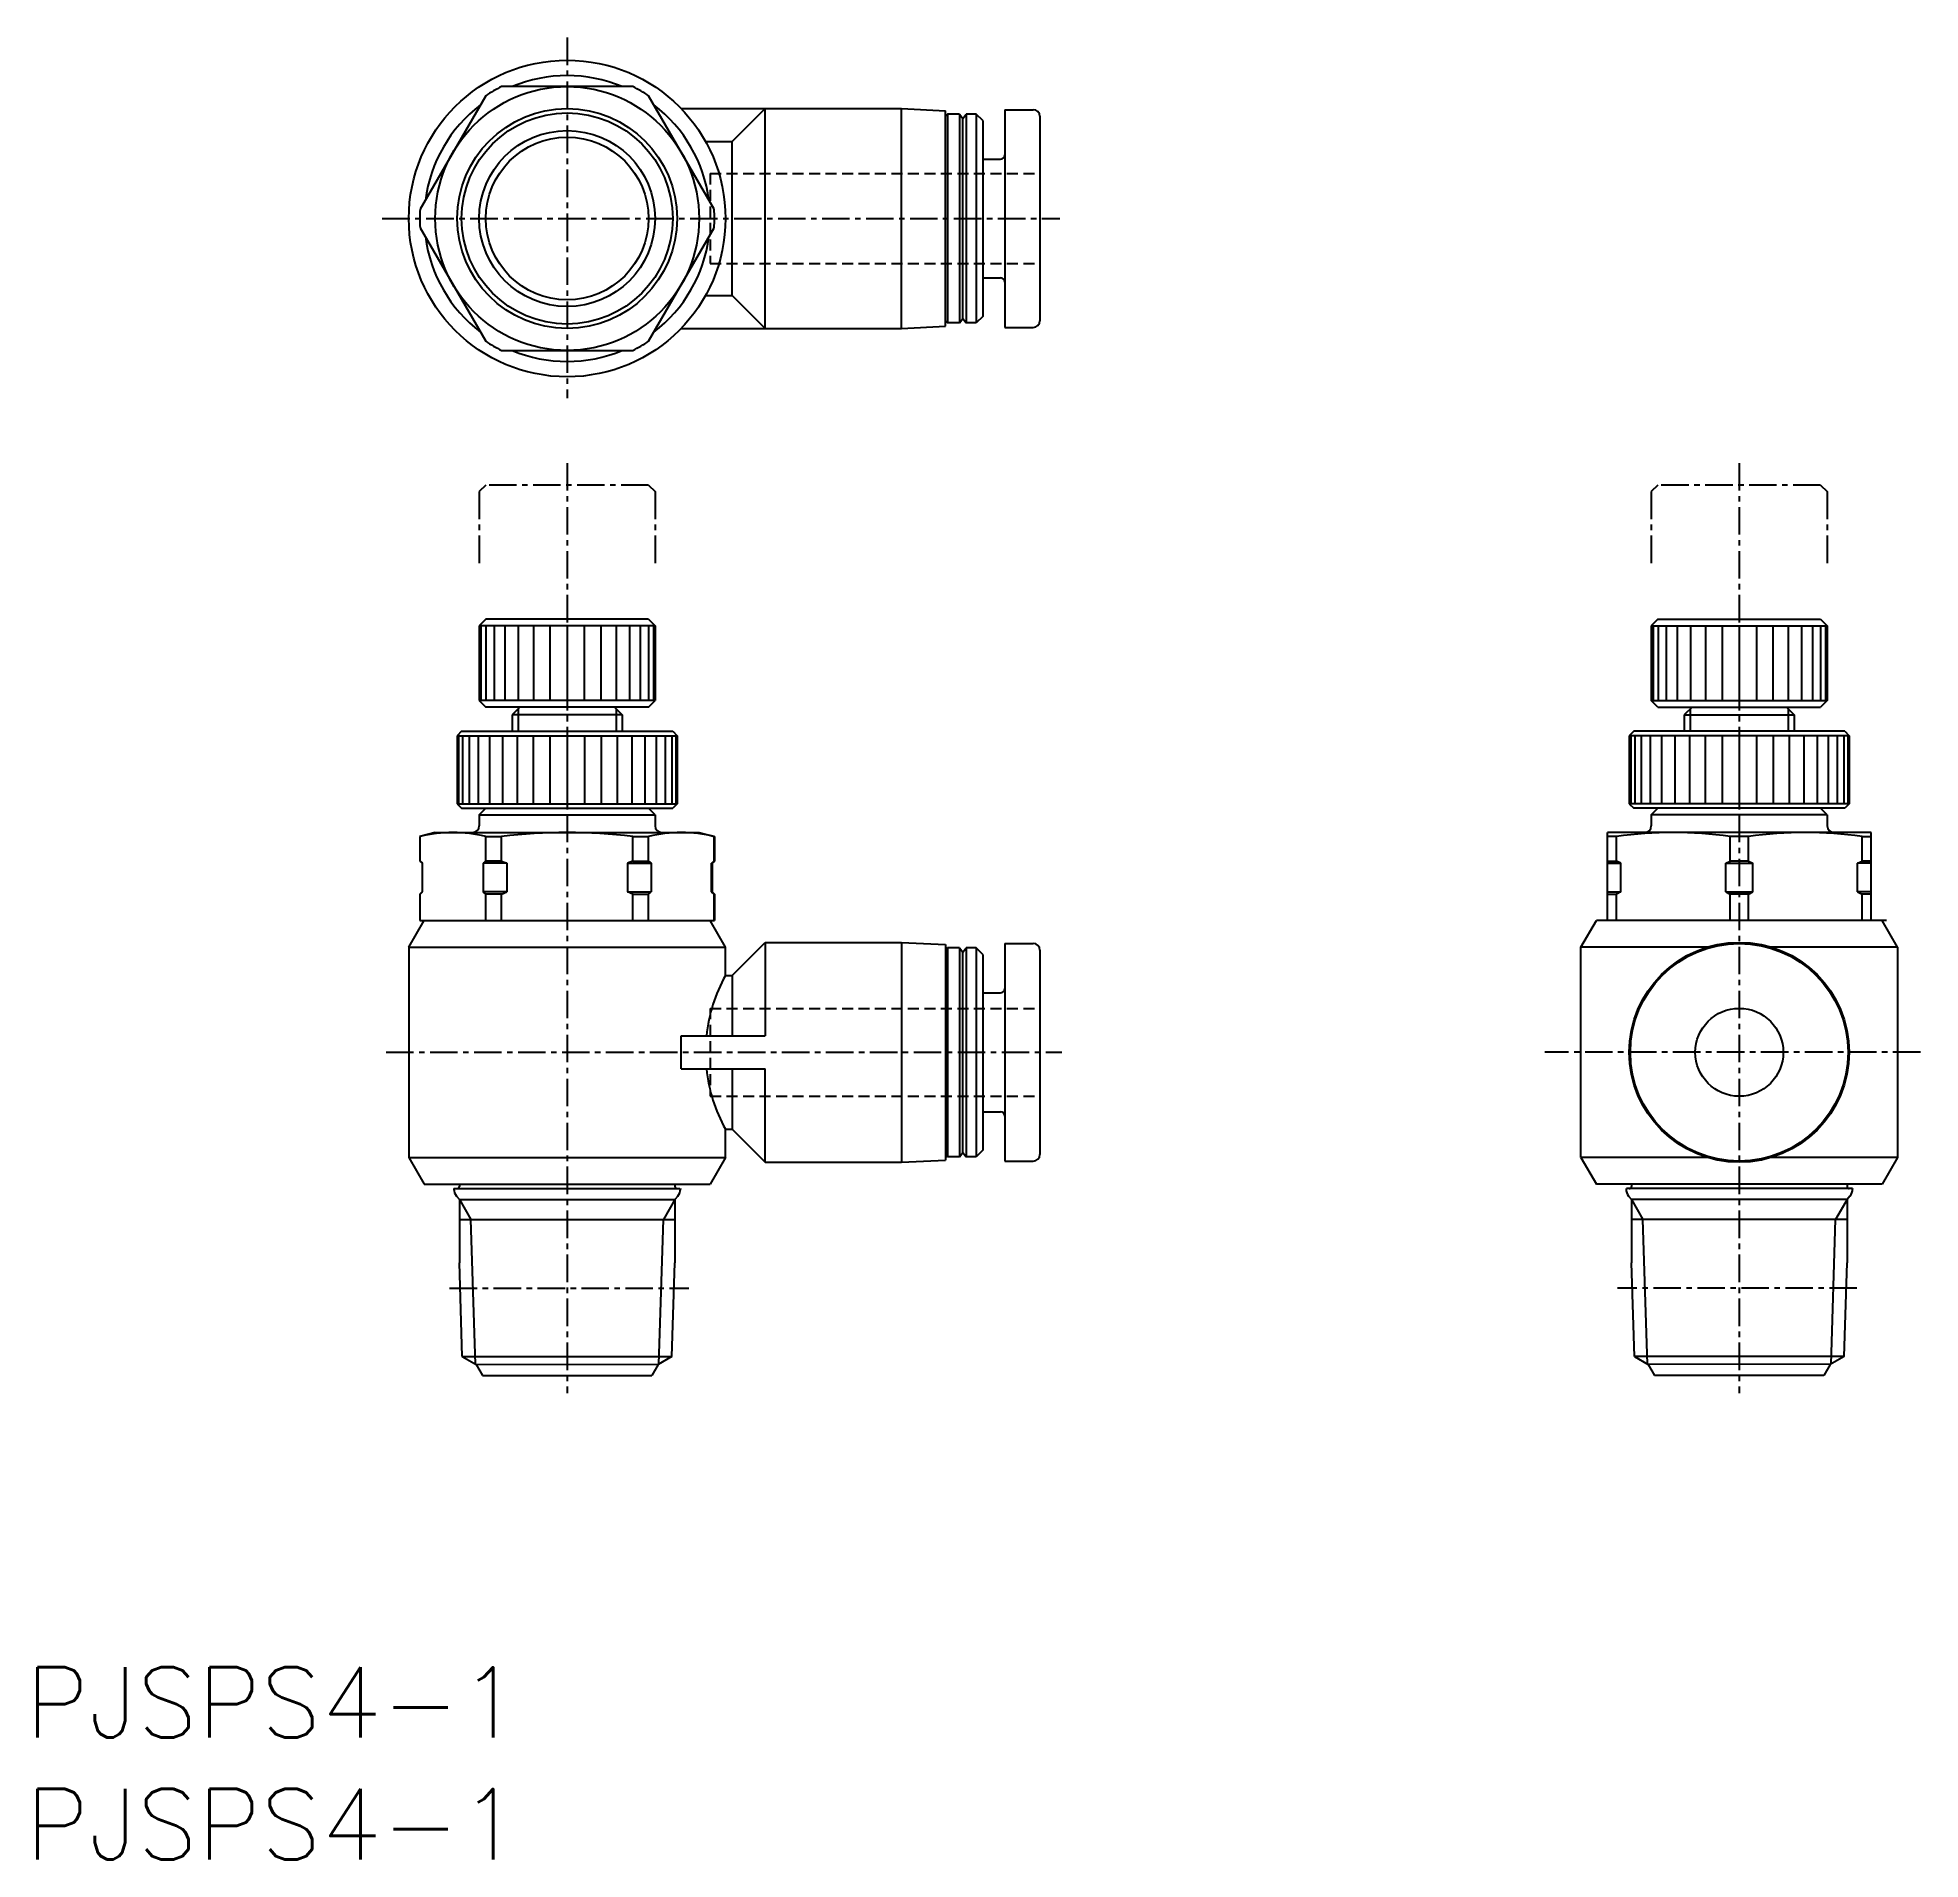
# Model space of a CAD drawing. Extents: x 6.7 to 92.3, y -21.3 to 61.5.
import ezdxf

# ---------------------------------------------------------------- set-up
doc = ezdxf.new("R2010")
doc.units = 0
doc.linetypes.add('CENTER', pattern=[2, 1.25, -0.25, 0.25, -0.25])
doc.linetypes.add('DASHED', pattern=[0.75, 0.5, -0.25])
doc.layers.get('0').update_dxf_attribs({"linetype": 'CONTINUOUS'})
doc.layers.add('CENTER', color=1, linetype='CENTER')
doc.styles.get("Standard").update_dxf_attribs({"font": 'txt.shx'})

msp = doc.modelspace()

# ---------------------------------------------------------------- linework, layer by layer
at = {"color": 7, "linetype": 'CONTINUOUS'}
for p, q in [((33.792, 59.312), (27.828, 59.312)), ((27.105, 58.894), (24.123, 53.73)), ((37.497, 53.73), (34.515, 58.894)), ((35.991, 58.312), (46.01, 58.312)), ((38.31, 56.812), (39.81, 58.312)), ((39.81, 48.312), (39.81, 58.312)), ((46.01, 58.312), (48.01, 58.212)), ((46.01, 48.312), (46.01, 58.312)), ((50.71, 58.262), (50.71, 48.362)), ((50.71, 58.262), (52.01, 58.262)), ((48.01, 48.412), (48.01, 58.212)), ((48.11, 58.062), (48.01, 57.962)), ((48.66, 58.062), (48.11, 58.062)), ((48.11, 58.062), (48.11, 48.562)), ((48.66, 58.062), (48.81, 57.862)), ((48.66, 58.062), (48.66, 48.562)), ((48.81, 57.862), (48.96, 58.062)), ((48.81, 48.762), (48.81, 57.862)), ((49.41, 58.062), (48.96, 58.062)), ((48.96, 58.062), (48.96, 48.562)), ((49.71, 57.762), (49.41, 58.062)), ((49.41, 58.062), (49.41, 48.562)), ((49.71, 57.762), (49.71, 48.862)), ((52.31, 57.962), (52.31, 48.662)), ((37.102, 56.812), (38.31, 56.812)), ((38.31, 49.812), (38.31, 56.812)), ((49.71, 56.012), (50.51, 56.012)), ((24.123, 52.894), (27.105, 47.73)), ((34.515, 47.73), (37.497, 52.894)), ((49.71, 50.612), (50.51, 50.612)), ((37.102, 49.812), (38.31, 49.812)), ((38.31, 49.812), (39.81, 48.312)), ((49.71, 48.862), (49.41, 48.562)), ((35.991, 48.312), (46.01, 48.312)), ((46.01, 48.312), (48.01, 48.412)), ((48.01, 48.662), (48.11, 48.562)), ((48.66, 48.562), (48.11, 48.562)), ((48.66, 48.562), (48.81, 48.762)), ((48.81, 48.762), (48.96, 48.562)), ((49.41, 48.562), (48.96, 48.562)), ((50.71, 48.362), (52.01, 48.362)), ((27.828, 47.312), (33.792, 47.312)), ((27.11, 35.09), (26.81, 34.79)), ((34.81, 34.79), (26.81, 34.79)), ((34.51, 35.09), (27.11, 35.09)), ((34.51, 35.09), (34.81, 34.79)), ((80.415, 35.09), (80.115, 34.79)), ((80.115, 34.79), (88.115, 34.79)), ((80.415, 35.09), (87.815, 35.09)), ((87.815, 35.09), (88.115, 34.79)), ((26.81, 31.39), (27.11, 31.09)), ((34.81, 31.39), (26.81, 31.39)), ((34.51, 31.09), (27.11, 31.09)), ((28.66, 31.09), (28.31, 30.74)), ((32.96, 31.09), (33.31, 30.74)), ((34.51, 31.09), (34.81, 31.39)), ((80.115, 31.39), (88.115, 31.39)), ((80.415, 31.09), (80.115, 31.39)), ((80.415, 31.09), (87.815, 31.09)), ((81.965, 31.09), (81.615, 30.74)), ((86.265, 31.09), (86.615, 30.74)), ((88.115, 31.39), (87.815, 31.09)), ((26.01, 29.99), (25.81, 29.79)), ((26.01, 29.99), (35.61, 29.99)), ((33.31, 30.74), (28.31, 30.74)), ((28.31, 30.74), (28.31, 29.99)), ((33.31, 30.74), (33.31, 29.99)), ((35.61, 29.99), (35.81, 29.79)), ((79.315, 29.99), (79.115, 29.79)), ((88.915, 29.99), (79.315, 29.99)), ((81.615, 30.74), (86.615, 30.74)), ((81.615, 30.74), (81.615, 29.99)), ((86.615, 30.74), (86.615, 29.99)), ((88.915, 29.99), (89.115, 29.79)), ((25.81, 29.79), (35.81, 29.79)), ((89.115, 29.79), (79.115, 29.79)), ((25.81, 26.69), (35.81, 26.69)), ((25.81, 26.69), (26.01, 26.49)), ((35.81, 26.69), (35.61, 26.49)), ((79.115, 26.69), (79.315, 26.49)), ((89.115, 26.69), (79.115, 26.69)), ((89.115, 26.69), (88.915, 26.49)), ((26.01, 26.49), (35.61, 26.49)), ((26.81, 26.19), (27.11, 26.49)), ((26.81, 26.19), (34.81, 26.19)), ((26.81, 26.19), (26.81, 25.69)), ((34.81, 26.19), (34.51, 26.49)), ((34.81, 26.19), (34.81, 25.69)), ((88.915, 26.49), (79.315, 26.49)), ((80.115, 26.19), (80.415, 26.49)), ((80.115, 26.19), (80.115, 25.69)), ((88.115, 26.19), (80.115, 26.19)), ((88.115, 26.19), (87.815, 26.49)), ((88.115, 26.19), (88.115, 25.69)), ((24.81, 25.39), (24.11, 25.202)), ((24.11, 25.202), (24.123, 25.202)), ((24.11, 25.202), (24.11, 24.09)), ((24.123, 24.09), (24.123, 25.202)), ((24.81, 25.39), (36.81, 25.39)), ((27.105, 25.202), (27.828, 25.202)), ((27.105, 24.09), (27.105, 25.202)), ((27.828, 24.09), (27.828, 25.202)), ((33.792, 24.09), (33.792, 25.202)), ((33.792, 25.202), (34.515, 25.202)), ((34.515, 24.09), (34.515, 25.202)), ((36.81, 25.39), (37.51, 25.202)), ((37.497, 24.09), (37.497, 25.202)), ((37.497, 25.202), (37.51, 25.202)), ((37.51, 25.202), (37.51, 24.09)), ((90.115, 25.39), (78.115, 25.39)), ((78.115, 21.39), (78.115, 25.39)), ((78.533, 25.202), (78.115, 25.202)), ((78.533, 24.09), (78.533, 25.202)), ((84.533, 25.202), (83.698, 25.202)), ((83.698, 24.09), (83.698, 25.202)), ((84.533, 24.09), (84.533, 25.202)), ((89.698, 25.202), (90.115, 25.202)), ((89.698, 24.09), (89.698, 25.202)), ((90.115, 21.39), (90.115, 25.39)), ((24.11, 24.09), (24.123, 24.09)), ((24.11, 24.09), (24.21, 23.99)), ((24.123, 24.09), (24.239, 23.99)), ((24.21, 23.99), (24.239, 23.99)), ((24.21, 23.99), (24.21, 22.69)), ((24.239, 22.69), (24.239, 23.99)), ((27.105, 24.09), (26.989, 23.99)), ((26.989, 23.99), (26.989, 22.69)), ((28.06, 23.99), (26.989, 23.99)), ((27.828, 24.09), (27.105, 24.09)), ((27.828, 24.09), (28.06, 23.99)), ((28.06, 23.99), (28.06, 22.69)), ((33.792, 24.09), (33.56, 23.99)), ((33.56, 23.99), (33.56, 22.69)), ((33.56, 23.99), (34.631, 23.99)), ((33.792, 24.09), (34.515, 24.09)), ((34.515, 24.09), (34.631, 23.99)), ((34.631, 23.99), (34.631, 22.69)), ((37.497, 24.09), (37.381, 23.99)), ((37.41, 23.99), (37.381, 23.99)), ((37.381, 22.69), (37.381, 23.99)), ((37.51, 24.09), (37.41, 23.99)), ((37.41, 23.99), (37.41, 22.69)), ((37.51, 24.09), (37.497, 24.09)), ((78.115, 24.09), (78.533, 24.09)), ((78.115, 23.99), (78.734, 23.99)), ((78.734, 23.99), (78.533, 24.09)), ((78.734, 22.69), (78.734, 23.99)), ((83.497, 23.99), (83.698, 24.09)), ((83.497, 22.69), (83.497, 23.99)), ((83.497, 23.99), (84.734, 23.99)), ((84.533, 24.09), (83.698, 24.09)), ((84.533, 24.09), (84.734, 23.99)), ((84.734, 22.69), (84.734, 23.99)), ((89.497, 23.99), (89.698, 24.09)), ((90.115, 23.99), (89.497, 23.99)), ((89.497, 22.69), (89.497, 23.99)), ((90.115, 24.09), (89.698, 24.09)), ((24.21, 22.69), (24.11, 22.59)), ((24.11, 22.59), (24.123, 22.59)), ((24.11, 22.59), (24.11, 21.39)), ((24.123, 22.59), (24.239, 22.69)), ((24.123, 21.39), (24.123, 22.59)), ((24.21, 22.69), (24.239, 22.69)), ((27.105, 22.59), (26.989, 22.69)), ((28.06, 22.69), (26.989, 22.69)), ((27.105, 21.39), (27.105, 22.59)), ((27.828, 22.59), (27.105, 22.59)), ((27.828, 22.59), (28.06, 22.69)), ((27.828, 21.39), (27.828, 22.59)), ((33.792, 22.59), (33.56, 22.69)), ((33.56, 22.69), (34.631, 22.69)), ((33.792, 21.39), (33.792, 22.59)), ((33.792, 22.59), (34.515, 22.59)), ((34.515, 22.59), (34.631, 22.69)), ((34.515, 21.39), (34.515, 22.59)), ((37.41, 22.69), (37.381, 22.69)), ((37.497, 22.59), (37.381, 22.69)), ((37.41, 22.69), (37.51, 22.59)), ((37.497, 21.39), (37.497, 22.59)), ((37.51, 22.59), (37.497, 22.59)), ((37.51, 22.59), (37.51, 21.39)), ((78.115, 22.69), (78.734, 22.69)), ((78.115, 22.59), (78.533, 22.59)), ((78.734, 22.69), (78.533, 22.59)), ((78.533, 21.39), (78.533, 22.59)), ((83.497, 22.69), (83.698, 22.59)), ((83.497, 22.69), (84.734, 22.69)), ((84.533, 22.59), (83.698, 22.59)), ((83.698, 21.39), (83.698, 22.59)), ((84.533, 22.59), (84.734, 22.69)), ((84.533, 21.39), (84.533, 22.59)), ((89.497, 22.69), (89.698, 22.59)), ((90.115, 22.69), (89.497, 22.69)), ((89.698, 21.39), (89.698, 22.59)), ((90.115, 22.59), (89.698, 22.59)), ((23.61, 20.177), (24.31, 21.39)), ((24.11, 21.39), (37.51, 21.39)), ((38.01, 20.177), (37.31, 21.39)), ((76.915, 20.177), (77.615, 21.39)), ((90.815, 21.39), (77.615, 21.39)), ((91.315, 20.177), (90.615, 21.39)), ((23.61, 20.177), (23.61, 10.602)), ((23.61, 20.177), (38.01, 20.177)), ((38.01, 18.89), (38.01, 20.177)), ((38.31, 18.89), (39.81, 20.39)), ((39.81, 20.39), (46.01, 20.39)), ((39.81, 20.39), (39.81, 16.14)), ((46.01, 20.39), (48.01, 20.29)), ((46.01, 20.39), (46.01, 10.39)), ((48.01, 20.29), (48.01, 10.49)), ((48.11, 20.14), (48.01, 20.04)), ((48.66, 20.14), (48.11, 20.14)), ((48.11, 20.14), (48.11, 10.64)), ((48.66, 20.14), (48.81, 19.94)), ((48.66, 20.14), (48.66, 10.64)), ((48.81, 19.94), (48.96, 20.14)), ((48.81, 10.84), (48.81, 19.94)), ((49.41, 20.14), (48.96, 20.14)), ((48.96, 20.14), (48.96, 10.64)), ((49.71, 19.84), (49.41, 20.14)), ((49.41, 20.14), (49.41, 10.64)), ((49.71, 19.84), (49.71, 10.94)), ((50.71, 20.34), (50.71, 10.44)), ((50.71, 20.34), (52.01, 20.34)), ((52.31, 20.04), (52.31, 10.74)), ((76.915, 10.602), (76.915, 20.177)), ((82.673, 20.177), (76.915, 20.177)), ((91.315, 20.177), (85.557, 20.177)), ((91.315, 20.177), (91.315, 10.602)), ((38.01, 18.89), (38.31, 18.89)), ((38.31, 18.89), (38.31, 16.14)), ((49.71, 18.09), (50.51, 18.09)), ((35.991, 14.64), (35.991, 16.14)), ((35.991, 16.14), (39.81, 16.14)), ((35.991, 14.64), (39.81, 14.64)), ((38.31, 14.64), (38.31, 11.89)), ((39.81, 10.39), (39.81, 14.64)), ((49.71, 12.69), (50.51, 12.69)), ((38.01, 11.89), (38.31, 11.89)), ((38.01, 10.602), (38.01, 11.89)), ((38.31, 11.89), (39.81, 10.39)), ((23.61, 10.602), (38.01, 10.602)), ((23.61, 10.602), (24.31, 9.39)), ((38.01, 10.602), (37.31, 9.39)), ((39.81, 10.39), (46.01, 10.39)), ((46.01, 10.39), (48.01, 10.49)), ((48.01, 10.74), (48.11, 10.64)), ((48.66, 10.64), (48.11, 10.64)), ((48.66, 10.64), (48.81, 10.84)), ((48.81, 10.84), (48.96, 10.64)), ((49.41, 10.64), (48.96, 10.64)), ((49.71, 10.94), (49.41, 10.64)), ((50.71, 10.44), (52.01, 10.44)), ((76.915, 10.602), (77.615, 9.39)), ((82.673, 10.602), (76.915, 10.602)), ((91.315, 10.602), (85.557, 10.602)), ((91.315, 10.602), (90.615, 9.39)), ((24.31, 9.39), (37.31, 9.39)), ((25.66, 9.19), (35.934, 9.19)), ((25.66, 9.19), (25.66, 9.171)), ((25.776, 8.851), (25.91, 8.69)), ((25.91, 9.39), (25.91, 9.29)), ((25.91, 8.69), (35.71, 8.69)), ((25.91, 8.69), (25.91, 5.812)), ((35.71, 9.39), (35.71, 9.29)), ((35.844, 8.851), (35.71, 8.69)), ((35.71, 8.69), (35.71, 5.812)), ((35.96, 9.19), (35.96, 9.171)), ((90.615, 9.39), (77.615, 9.39)), ((78.965, 9.19), (78.965, 9.171)), ((89.265, 9.19), (78.992, 9.19)), ((79.081, 8.851), (79.215, 8.69)), ((79.215, 9.39), (79.215, 9.29)), ((79.215, 8.69), (79.215, 5.812)), ((89.015, 8.69), (79.215, 8.69)), ((89.015, 9.39), (89.015, 9.29)), ((89.15, 8.851), (89.015, 8.69)), ((89.015, 8.69), (89.015, 5.812)), ((89.265, 9.19), (89.265, 9.171)), ((25.91, 7.791), (35.71, 7.791)), ((89.015, 7.791), (79.215, 7.791)), ((26.043, 1.552), (25.91, 5.812)), ((35.577, 1.552), (35.71, 5.812)), ((79.349, 1.552), (79.215, 5.812)), ((88.882, 1.552), (89.015, 5.812)), ((26.043, 1.552), (35.577, 1.552)), ((26.043, 1.552), (26.671, 1.19)), ((26.635, 1.211), (34.949, 1.19)), ((26.671, 1.19), (26.96, 0.69)), ((34.949, 1.19), (34.66, 0.69)), ((35.577, 1.552), (34.949, 1.19)), ((79.349, 1.552), (79.977, 1.19)), ((88.882, 1.552), (79.349, 1.552)), ((88.291, 1.211), (79.977, 1.19)), ((79.977, 1.19), (80.265, 0.69)), ((88.254, 1.19), (87.965, 0.69)), ((88.882, 1.552), (88.254, 1.19)), ((26.96, 0.69), (34.66, 0.69)), ((87.965, 0.69), (80.265, 0.69))]:
    msp.add_line(p, q, dxfattribs=at)
at = {"color": 3, "linetype": 'DASHED'}
for p, q in [((37.31, 55.362), (37.31, 51.262)), ((37.31, 55.362), (52.21, 55.362)), ((37.31, 51.262), (52.21, 51.262)), ((37.31, 17.39), (37.31, 13.39)), ((37.31, 17.39), (52.31, 17.39)), ((37.31, 13.39), (52.31, 13.39))]:
    msp.add_line(p, q, dxfattribs=at)
at = {"color": 3, "linetype": 'CONTINUOUS'}
for p, q in [((26.81, 34.79), (26.81, 31.39)), ((26.887, 34.79), (26.887, 31.39)), ((27.115, 34.79), (27.115, 31.39)), ((27.485, 34.79), (27.485, 31.39)), ((27.982, 34.79), (27.982, 31.39)), ((28.588, 34.79), (28.588, 31.39)), ((29.28, 34.79), (29.28, 31.39)), ((30.03, 34.79), (30.03, 31.39)), ((30.81, 34.79), (30.81, 31.39)), ((31.59, 34.79), (31.59, 31.39)), ((32.34, 34.79), (32.34, 31.39)), ((33.032, 34.79), (33.032, 31.39)), ((33.638, 34.79), (33.638, 31.39)), ((34.135, 34.79), (34.135, 31.39)), ((34.505, 34.79), (34.505, 31.39)), ((34.733, 34.79), (34.733, 31.39)), ((34.81, 34.79), (34.81, 31.39)), ((80.115, 34.79), (80.115, 31.39)), ((80.192, 34.79), (80.192, 31.39)), ((80.42, 34.79), (80.42, 31.39)), ((80.79, 34.79), (80.79, 31.39)), ((81.287, 34.79), (81.287, 31.39)), ((81.893, 34.79), (81.893, 31.39)), ((82.585, 34.79), (82.585, 31.39)), ((83.335, 34.79), (83.335, 31.39)), ((84.115, 34.79), (84.115, 31.39)), ((84.895, 34.79), (84.895, 31.39)), ((85.645, 34.79), (85.645, 31.39)), ((86.337, 34.79), (86.337, 31.39)), ((86.943, 34.79), (86.943, 31.39)), ((87.44, 34.79), (87.44, 31.39)), ((87.81, 34.79), (87.81, 31.39)), ((88.038, 34.79), (88.038, 31.39)), ((88.115, 34.79), (88.115, 31.39)), ((28.58, 31.01), (28.58, 29.99)), ((33.04, 31.01), (33.04, 29.99)), ((81.885, 31.01), (81.885, 29.99)), ((86.345, 31.01), (86.345, 29.99)), ((25.81, 29.79), (25.81, 26.69)), ((25.872, 29.79), (25.872, 26.69)), ((26.055, 29.79), (26.055, 26.69)), ((26.355, 29.79), (26.355, 26.69)), ((26.765, 29.79), (26.765, 26.69)), ((27.275, 29.79), (27.275, 26.69)), ((27.872, 29.79), (27.872, 26.69)), ((28.541, 29.79), (28.541, 26.69)), ((29.265, 29.79), (29.265, 26.69)), ((30.028, 29.79), (30.028, 26.69)), ((30.81, 29.79), (30.81, 26.69)), ((31.592, 29.79), (31.592, 26.69)), ((32.355, 29.79), (32.355, 26.69)), ((33.08, 29.79), (33.08, 26.69)), ((33.748, 29.79), (33.748, 26.69)), ((34.345, 29.79), (34.345, 26.69)), ((34.855, 29.79), (34.855, 26.69)), ((35.265, 29.79), (35.265, 26.69)), ((35.565, 29.79), (35.565, 26.69)), ((35.748, 29.79), (35.748, 26.69)), ((35.81, 29.79), (35.81, 26.69)), ((79.115, 29.79), (79.115, 26.69)), ((79.177, 29.79), (79.177, 26.69)), ((79.36, 29.79), (79.36, 26.69)), ((79.66, 29.79), (79.66, 26.69)), ((80.07, 29.79), (80.07, 26.69)), ((80.58, 29.79), (80.58, 26.69)), ((81.177, 29.79), (81.177, 26.69)), ((81.845, 29.79), (81.845, 26.69)), ((82.57, 29.79), (82.57, 26.69)), ((83.333, 29.79), (83.333, 26.69)), ((84.115, 29.79), (84.115, 26.69)), ((84.897, 29.79), (84.897, 26.69)), ((85.66, 29.79), (85.66, 26.69)), ((86.384, 29.79), (86.384, 26.69)), ((87.053, 29.79), (87.053, 26.69)), ((87.65, 29.79), (87.65, 26.69)), ((88.16, 29.79), (88.16, 26.69)), ((88.57, 29.79), (88.57, 26.69)), ((88.87, 29.79), (88.87, 26.69)), ((89.053, 29.79), (89.053, 26.69)), ((89.115, 29.79), (89.115, 26.69)), ((25.91, 8.69), (26.429, 7.791)), ((35.71, 8.69), (35.191, 7.791)), ((79.215, 8.69), (79.735, 7.791)), ((89.015, 8.69), (88.496, 7.791)), ((26.635, 1.211), (26.429, 7.791)), ((34.985, 1.211), (35.191, 7.791)), ((79.94, 1.211), (79.735, 7.791)), ((88.291, 1.211), (88.496, 7.791))]:
    msp.add_line(p, q, dxfattribs=at)
at = {"color": 7, "linetype": 'CONTINUOUS'}
for centre, radius in [((30.81, 53.312), 7.2), ((30.81, 53.312), 6), ((30.81, 53.312), 5), ((30.81, 53.312), 4.8), ((30.81, 53.312), 4), ((30.81, 53.312), 3.7), ((84.115, 15.39), 5), ((84.115, 15.39), 4.95), ((84.115, 15.39), 2)]:
    msp.add_circle(centre, radius, dxfattribs=at)
for centre, radius, start, end in [((30.81, 53.312), 6.7, 116.42439, 123.57561), ((30.81, 53.312), 6.5, 67.38013, 112.61987), ((30.81, 53.312), 6.7, 56.42439, 63.57561), ((30.81, 53.312), 6.5, 127.38014, 172.61986), ((30.81, 53.312), 6.5, 7.38014, 52.61986), ((52.01, 57.962), 0.3, 0, 90), ((50.51, 56.212), 0.2, 270, 0), ((30.81, 53.312), 6.7, 176.42439, 183.57561), ((30.81, 53.312), 6.7, 356.42439, 3.57561), ((30.81, 53.312), 6.5, 187.38014, 232.61986), ((30.81, 53.312), 6.5, 307.38014, 352.61986), ((50.51, 50.412), 0.2, 0, 90), ((52.01, 48.662), 0.3, 270, 0), ((30.81, 53.312), 6.7, 236.42439, 243.57561), ((30.81, 53.312), 6.5, 247.38013, 292.61987), ((30.81, 53.312), 6.7, 296.42439, 303.57561), ((26.51, 25.69), 0.3, 270, 0), ((35.11, 25.69), 0.3, 180, 270), ((79.815, 25.69), 0.3, 270, 0), ((88.415, 25.69), 0.3, 180, 270), ((25.614, 19.371), 6.018, 75.65811, 104.34189), ((30.81, 1.597), 23.792, 82.80086, 97.19914), ((36.006, 19.371), 6.018, 75.65811, 104.34189), ((81.115, 7.522), 17.868, 81.69079, 98.30921), ((87.115, 7.522), 17.868, 81.69079, 98.30921), ((52.01, 20.04), 0.3, 0, 90), ((44.302, 15.39), 7.2, 150.9147, 174.02084), ((50.51, 18.29), 0.2, 270, 0), ((44.302, 15.39), 7.2, 185.97916, 209.0853), ((50.51, 12.49), 0.2, 0, 90), ((52.01, 10.74), 0.3, 270, 0), ((26.16, 9.171), 0.5, 180, 219.80557), ((25.81, 9.29), 0.1, 270, 0), ((35.81, 9.29), 0.1, 180, 270), ((35.46, 9.171), 0.5, 320.19443, 0), ((79.465, 9.171), 0.5, 180, 219.80557), ((79.115, 9.29), 0.1, 270, 0), ((89.115, 9.29), 0.1, 180, 270), ((88.765, 9.171), 0.5, 320.19443, 0)]:
    msp.add_arc(centre, radius, start, end, dxfattribs=at)
at = {"layer": 'CENTER', "color": 1, "linetype": 'CENTER'}
for p, q in [((30.81, 61.538), (30.81, 45.139)), ((22.402, 53.312), (53.211, 53.312)), ((30.81, 42.19), (30.81, -0.113)), ((84.115, 42.19), (84.115, -0.113)), ((27.11, 41.19), (26.81, 40.89)), ((34.51, 41.19), (27.11, 41.19)), ((34.51, 41.19), (34.81, 40.89)), ((80.415, 41.19), (80.115, 40.89)), ((87.815, 41.19), (80.415, 41.19)), ((87.815, 41.19), (88.115, 40.89)), ((26.81, 40.89), (26.81, 37.49)), ((34.81, 40.89), (34.81, 37.49)), ((80.115, 40.89), (80.115, 37.49)), ((88.115, 40.89), (88.115, 37.49)), ((22.576, 15.39), (53.308, 15.39)), ((92.349, 15.39), (75.278, 15.39)), ((25.463, 4.66), (36.341, 4.66)), ((89.462, 4.66), (78.584, 4.66))]:
    msp.add_line(p, q, dxfattribs=at)

# ---------------------------------------------------------------- texts
at = {"color": 7, "linetype": 'CONTINUOUS'}
for p in [(6.182, -15.776), (6.182, -21.315)]:
    msp.add_text('PJSPS4-1', height=3.2, dxfattribs=at).set_placement(p)

doc.saveas('drawing.dxf')
